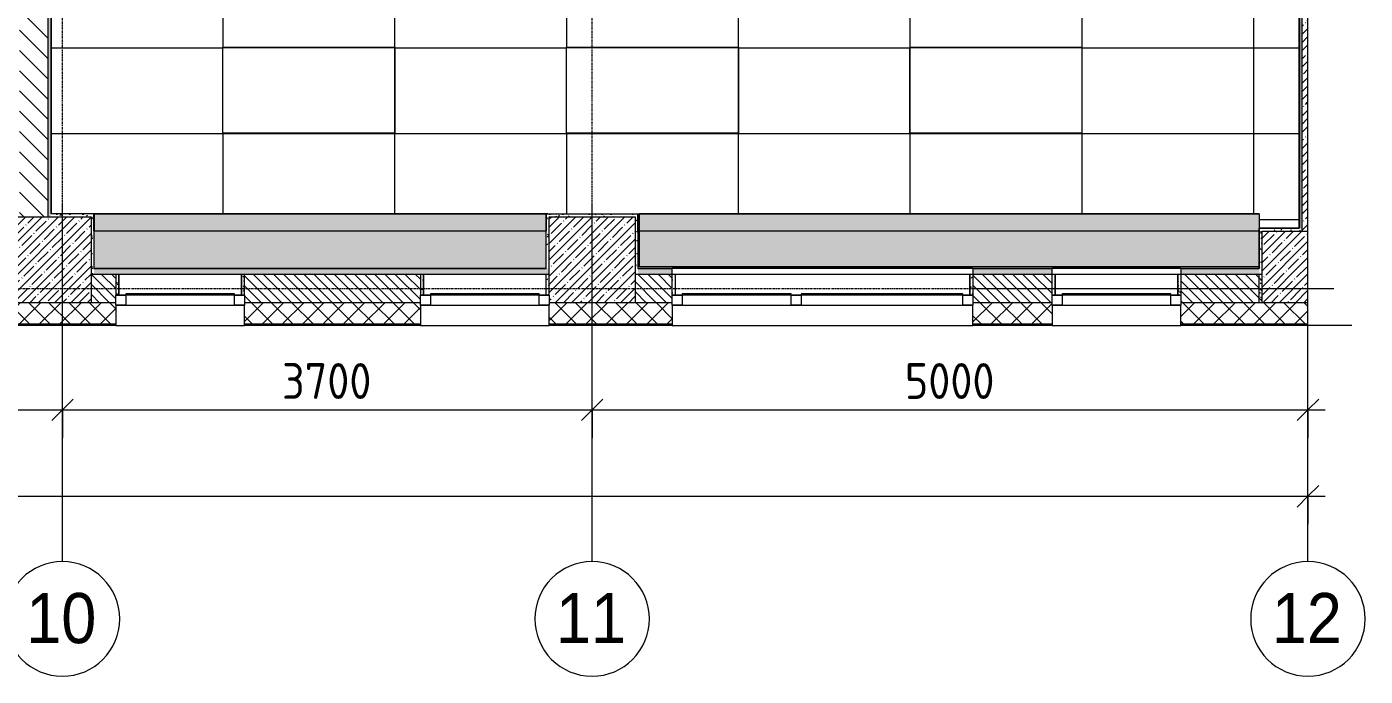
# Model space of a CAD drawing. Header units: millimetres. Extents: x -3902 to 188078, y -8553 to 29000.
# Drawn here: x 29361 to 38710, y -2706 to 1826 of the extents above; entities that cross this region are included whole.
import ezdxf

# ---------------------------------------------------------------- set-up
doc = ezdxf.new("R2010")
doc.units = ezdxf.units.MM
doc.linetypes.add('Осевая', pattern=[31.75, 6.35, -4.7625, 15.875, -4.7625])
for name, color, linetype, lineweight in [('A-ANNO-DIMS', 7, 'Continuous', 9), ('A-ANNO-DIMS-100', 7, 'Continuous', 9), ('A-CLNG-PATT', 7, 'Continuous', 9), ('A-DETL-GENF', 7, 'Continuous', 9), ('A-GLAZ', 7, 'Continuous', 9), ('A-GLAZ-1', 7, 'Continuous', 13), ('A-WALL', 7, 'Continuous', 9), ('I-WALL', 7, 'Continuous', 9), ('S-COLS', 7, 'Continuous', 9), ('Оси', 7, 'Continuous', 9), ('Оси-1', 7, 'Continuous', 20), ('Оси-2', 7, 'Осевая', 9)]:
    doc.layers.add(name, color=color, linetype=linetype, lineweight=lineweight)
for name, color, linetype, lineweight, true_color in [('A-ANNO-NOTE', 1, 'Continuous', 9, 0xff0000), ('A-CLNG-1', 7, 'Continuous', 9, 0xeaeaea), ('A-WALL-1', 7, 'Continuous', 9, 0x3c3c3c), ('A-WALL-2', 7, 'Continuous', 9, 0x535353), ('A-WALL-FNSH-1', 7, 'Continuous', 9, 0x3c3c3c), ('I-WALL-1', 7, 'Continuous', 9, 0x535353), ('S-COLS-1', 9, 'Continuous', 9, 0x808080), ('S-COLS-2', 7, 'Continuous', 9, 0x3c3c3c)]:
    doc.layers.add(name, color=color, linetype=linetype, lineweight=lineweight, true_color=true_color)
doc.layers.add('A-CLNG-PATT-1', color=7, linetype='Continuous', lineweight=9, transparency=1)
doc.styles.add('Arial', font='arial.ttf', dxfattribs={"width": 0.9, "height": 350})
doc.styles.add('ISOCPEUR', font='isocpeur.ttf', dxfattribs={"width": 0.9, "height": 250})
doc.dimstyles.new('ISO-2_5_0_9К_БОЛЬШОЙ', dxfattribs={"dimscale": 304.8, "dimtxt": 248.995294, "dimasz": 0.492126, "dimexe": 0.393701, "dimexo": 0.984252, "dimgap": 0, "dimtad": 1, "dimdec": 0, "dimrnd": 10, "dimzin": 0, "dimdsep": 46, "dimtxsty": 'ISOCPEUR', "dimblk1": 'OBLIQUE', "dimblk2": 'OBLIQUE', "dimsah": 1, "dimcen": 0.09, "dimdle": 0.393701, "dimazin": 0, "dimtfac": 1, "dimtdec": 4, "dimtix": 1, "dimtmove": 0, "dimatfit": 3, "dimfxl": 1, "dimtvp": 1, "dimtolj": 1, "dimtzin": 0, "dimarcsym": 2})
doc.dimstyles.new('ISO-2_5_0_9К_БОЛЬШОЙ_1', dxfattribs={"dimscale": 304.8, "dimtxt": 248.995294, "dimasz": 0.492126, "dimexe": 0.393701, "dimexo": 0.984252, "dimgap": 0, "dimtad": 1, "dimdec": 0, "dimrnd": 10, "dimzin": 0, "dimdsep": 46, "dimtxsty": 'ISOCPEUR', "dimblk1": 'OBLIQUE', "dimblk2": 'OBLIQUE', "dimsah": 1, "dimcen": 0.09, "dimdle": 0.393701, "dimazin": 0, "dimtfac": 1, "dimtdec": 4, "dimtix": 1, "dimtmove": 2, "dimatfit": 3, "dimfxl": 1, "dimtvp": 1, "dimtolj": 1, "dimtzin": 0, "dimarcsym": 2})
pattern_1 = [(0, (0, 0), (121.92, 30.48), [10.058, -81.382, 10.058, -81.382, -487.68]), (0, (0, 0), (121.92, 30.48), [-182.88, 10.058, -172.822, 10.058, -81.382, -213.36]), (0, (0, 0), (121.92, 30.48), [-457.2, 10.058, -50.902, 10.058, -142.342]), (120, (45.72, 15.24), (-87.356454, 90.345817), [10.058, -81.382, 10.058, -81.382, -487.68]), (120, (45.72, 15.24), (-87.356454, 90.345817), [-182.88, 10.058, -172.822, 10.058, -81.382, -213.36]), (120, (45.72, 15.24), (-87.356454, 90.345817), [-457.2, 10.058, -50.902, 10.058, -142.342]), (240, (60.96, 76.2), (-34.563546, -120.825817), [10.058, -81.382, 10.058, -81.382, -487.68]), (240, (60.96, 76.2), (-34.563546, -120.825817), [-182.88, 10.058, -172.822, 10.058, -81.382, -213.36]), (240, (60.96, 76.2), (-34.563546, -120.825817), [-457.2, 10.058, -50.902, 10.058, -142.342])]

# ---------------------------------------------------------------- blocks, each defined once
blk = doc.blocks.new('BSC_Колонна _Прямоугольная - 600х600-V2-Сводный план потолка 3 этажа в осях 1-12')
at = {"layer": 'S-COLS-1'}
h = blk.add_hatch(dxfattribs=at)
h.set_pattern_fill('FP_3', color=256, style=0, pattern_type=2)
h.set_pattern_definition([(45, (-29509.74, -200), (-57.02463, 57.02463), []), (45, (-29452.72, -200), (-57.02463, 57.02463), [100.806, -20.161, 3.353, -16.808])])
h.paths.add_polyline_path([(-300, -300), (300, -300), (300, 300), (-300, 300), (-300, -280.7)])
at = {"layer": 'S-COLS-2'}
for p, q in [((-300, 300), (300, 300)), ((-300, -248), (-300, 300)), ((300, 300), (300, -300)), ((300, -300), (-300, -300))]:
    blk.add_line(p, q, dxfattribs=at)
blk = doc.blocks.new('BSC_Колонна _Прямоугольная - 600х600-V7-Сводный план потолка 3 этажа в осях 1-12')
at = {"layer": 'S-COLS-1'}
h = blk.add_hatch(dxfattribs=at)
h.set_pattern_fill('FP_12', color=256, style=0, pattern_type=2)
h.set_pattern_definition([(45, (-33310, -200), (-57.02463, 57.02463), []), (45, (-33252.975, -200), (-57.02463, 57.02463), [100.806, -20.161, 3.353, -16.808])])
h.paths.add_polyline_path([(-300, -300), (300, -300), (300, 300), (-300, 300), (-300, -280.7)])
at = {"layer": 'S-COLS-2'}
for p, q in [((-300, 300), (300, 300)), ((-300, -248), (-300, 300)), ((300, 300), (300, -300)), ((300, -300), (-300, -300))]:
    blk.add_line(p, q, dxfattribs=at)
blk = doc.blocks.new('120_Окно_СКБ_2Ст - 120_Окно_СКБ_2Ст 2100х2400 _мал створка справа_-22446225-Сводный план потолка 3 этажа в осях 1-12')
at = {"layer": 'A-GLAZ'}
for p, q in [((1050, -57), (-1050, -57)), ((-1050, -127), (1050, -127))]:
    blk.add_line(p, q, dxfattribs=at)
at = {"layer": 'A-GLAZ-1'}
for p, q in [((-1050, -127), (-1050, -57)), ((-1050, -57), (-980, -57)), ((-980, -57), (-980, -127)), ((150, -127), (150, -57)), ((150, -57), (220, -57)), ((220, -57), (220, -127)), ((980, -127), (980, -57)), ((980, -57), (1050, -57)), ((1050, -57), (1050, -127)), ((-980, -127), (-1050, -127)), ((-980, -127), (-980, -137)), ((-980, -137), (150, -137)), ((-930, -137), (-930, -127)), ((100, -137), (100, -127)), ((220, -127), (150, -127)), ((150, -137), (150, -127)), ((220, -127), (220, -137)), ((220, -137), (980, -137)), ((270, -137), (270, -127)), ((930, -137), (930, -127)), ((1050, -127), (980, -127)), ((980, -137), (980, -127))]:
    blk.add_line(p, q, dxfattribs=at)
blk = doc.blocks.new('120_Окно_СКБ_1Ст - 120_Окно_СКБ_1Ст 900х2500_h_-22445987-Сводный план потолка 3 этажа в осях 1-12')
at = {"layer": 'A-GLAZ'}
for p, q in [((450, -57), (-450, -57)), ((-450, -127), (450, -127))]:
    blk.add_line(p, q, dxfattribs=at)
at = {"layer": 'A-GLAZ-1'}
for p, q in [((-450, -127), (-450, -57)), ((-450, -57), (-380, -57)), ((-380, -57), (-380, -127)), ((380, -127), (380, -57)), ((380, -57), (450, -57)), ((450, -57), (450, -127)), ((-380, -127), (-450, -127)), ((-380, -127), (-380, -137)), ((-380, -137), (380, -137)), ((-330, -137), (-330, -127)), ((330, -137), (330, -127)), ((450, -127), (380, -127)), ((380, -137), (380, -127))]:
    blk.add_line(p, q, dxfattribs=at)
blk = doc.blocks.new('BSC_Колонна _Прямоугольная - 500х500-V12-Сводный план потолка 3 этажа в осях 1-12')
at = {"layer": 'S-COLS-1'}
h = blk.add_hatch(dxfattribs=at)
h.set_pattern_fill('FP_18', color=256, style=0, pattern_type=2)
h.set_pattern_definition([(45, (-38240, -150), (-57.02463, 57.02463), []), (45, (-38182.975, -150), (-57.02463, 57.02463), [100.806, -20.161, 3.353, -16.808])])
h.paths.add_polyline_path([(-250, -250), (67.7, -250), (67.7, 250), (-250, 250), (-250, -230.7)])
at = {"layer": 'S-COLS-2'}
for p, q in [((-250, 250), (67.7, 250)), ((-250, -250), (-250, 250)), ((67.7, -250), (-250, -250))]:
    blk.add_line(p, q, dxfattribs=at)
blk = doc.blocks.new('DET_L_Линия разрыва - М100-30697000-Сводный план потолка 3 этажа в осях 1-12')
at = {"layer": 'A-DETL-GENF'}
blk.add_line((11772.5, 0), (0, 0), dxfattribs=at)
blk = doc.blocks.new('Ось сетки - D8-29747960-Сводный план потолка 3 этажа в осях 1-12')
at = {"layer": 'Оси-1'}
for start, end in [(360, 180), (180, 360)]:
    blk.add_arc((0, 0), 4, start, end, dxfattribs=at)
blk = doc.blocks.new('DIMBLOCK17-Сводный план потолка 3 этажа в осях 1-12')
at = {"layer": 'A-ANNO-DIMS-100'}
for p, q in [((110, -1644.5), (110, -1330.6)), ((38310, -1644.5), (38310, -1330.6)), ((-10, -1450.6), (38430, -1450.6)), ((110, -1450.6), (110, -1644.5)), ((38310, -1450.6), (38310, -1644.5))]:
    blk.add_line(p, q, dxfattribs=at)
at = {"layer": 'A-ANNO-DIMS-100', "lineweight": 20}
for p, q in [((110, -1450.6), (185, -1375.6)), ((38310, -1450.6), (38385, -1375.6)), ((110, -1450.6), (35, -1525.6)), ((38310, -1450.6), (38235, -1525.6))]:
    blk.add_line(p, q, dxfattribs=at)
at = {"layer": 'A-ANNO-DIMS-100', "color": 0, "insert": (20005.7, -1124), "char_height": 250, "width": 948.097, "attachment_point": 1, "line_spacing_factor": 1.149209, "style": 'ISOCPEUR'}
blk.add_mtext('38200', dxfattribs=at)
blk = doc.blocks.new('_Oblique')
at = {"color": 0, "linetype": 'ByBlock', "lineweight": -2}
blk.add_line((-0.5, -0.5), (0.5, 0.5), dxfattribs=at)
blk = doc.blocks.new('DIMBLOCK26-Сводный план потолка 3 этажа в осях 1-12')
at = {"layer": 'A-ANNO-DIMS-100'}
for p, q in [((25910, -1041.8), (25910, -727.8)), ((29610, -1041.8), (29610, -727.8)), ((25910, -847.8), (29610, -847.8)), ((25910, -847.8), (25910, -1041.8)), ((29610, -847.8), (29610, -1041.8))]:
    blk.add_line(p, q, dxfattribs=at)
at = {"layer": 'A-ANNO-DIMS-100', "lineweight": 20}
for p, q in [((25910, -847.8), (25985, -772.8)), ((29610, -847.8), (29685, -772.8)), ((25910, -847.8), (25835, -922.8)), ((29610, -847.8), (29535, -922.8))]:
    blk.add_line(p, q, dxfattribs=at)
at = {"layer": 'A-ANNO-DIMS-100', "color": 0, "insert": (27444, -521.2), "char_height": 250, "width": 758.478, "attachment_point": 1, "line_spacing_factor": 1.149209, "style": 'ISOCPEUR'}
blk.add_mtext('3700', dxfattribs=at)
blk = doc.blocks.new('DIMBLOCK27-Сводный план потолка 3 этажа в осях 1-12')
at = {"layer": 'A-ANNO-DIMS-100'}
for p, q in [((29610, -1041.8), (29610, -727.8)), ((33310, -1041.8), (33310, -727.8)), ((29610, -847.8), (33310, -847.8)), ((29610, -847.8), (29610, -1041.8)), ((33310, -847.8), (33310, -1041.8))]:
    blk.add_line(p, q, dxfattribs=at)
at = {"layer": 'A-ANNO-DIMS-100', "lineweight": 20}
for p, q in [((29610, -847.8), (29685, -772.8)), ((33310, -847.8), (33385, -772.8)), ((29610, -847.8), (29535, -922.8)), ((33310, -847.8), (33235, -922.8))]:
    blk.add_line(p, q, dxfattribs=at)
at = {"layer": 'A-ANNO-DIMS-100', "color": 0, "insert": (31144, -521.2), "char_height": 250, "width": 758.478, "attachment_point": 1, "line_spacing_factor": 1.149209, "style": 'ISOCPEUR'}
blk.add_mtext('3700', dxfattribs=at)
blk = doc.blocks.new('DIMBLOCK28-Сводный план потолка 3 этажа в осях 1-12')
at = {"layer": 'A-ANNO-DIMS-100'}
for p, q in [((33310, -1041.8), (33310, -727.8)), ((38310, -1041.8), (38310, -727.8)), ((33310, -847.8), (38430, -847.8)), ((33310, -847.8), (33310, -1041.8)), ((38310, -847.8), (38310, -1041.8))]:
    blk.add_line(p, q, dxfattribs=at)
at = {"layer": 'A-ANNO-DIMS-100', "lineweight": 20}
for p, q in [((33310, -847.8), (33385, -772.8)), ((38310, -847.8), (38385, -772.8)), ((33310, -847.8), (33235, -922.8)), ((38310, -847.8), (38235, -922.8))]:
    blk.add_line(p, q, dxfattribs=at)
at = {"layer": 'A-ANNO-DIMS-100', "color": 0, "insert": (35494, -521.2), "char_height": 250, "width": 758.478, "attachment_point": 1, "line_spacing_factor": 1.149209, "style": 'ISOCPEUR'}
blk.add_mtext('5000', dxfattribs=at)

msp = doc.modelspace()

# ---------------------------------------------------------------- hatches: boundary and pattern name
at = {"layer": 'A-CLNG-PATT'}
h = msp.add_hatch(dxfattribs=at)
h.set_pattern_fill('FP_33', color=256, style=0, pattern_type=2)
h.set_pattern_definition([(180, (29531.7, 6479.5), (-7e-14, -600), []), (270, (29531.7, 6479.5), (1200, 7e-14), [])])
h.paths.add_polyline_path([(38249, 421), (38249, 7049), (37182, 7050), (37182, 7672), (35985.5, 7672), (35985.5, 7679), (33631, 7679), (33631, 7279), (32989, 7279), (32989, 7679), (30460.7, 7679), (30460.7, 7199), (29531.7, 7199), (29531.7, 521), (37969, 520), (37970, 421), (38005.7, 421)])
h.paths.add_polyline_path([(36731.6, 1084.4), (35531.6, 1084.4), (35531.6, 1684.4), (36731.6, 1684.4)])
h.paths.add_polyline_path([(33724.5, 1084.4), (33131.6, 1084.4), (33131.6, 1684.4), (34331.6, 1684.4), (34331.6, 1084.4)])
h.paths.add_polyline_path([(30731.6, 1084.4), (30731.6, 1684.4), (31931.6, 1684.4), (31931.6, 1084.4), (31278.1, 1084.4)])
h.paths.add_polyline_path([(35531.6, 3484.4), (35531.6, 4084.4), (36731.6, 4084.4), (36731.6, 3484.4), (36170.9, 3484.4)])
h.paths.add_polyline_path([(33131.6, 3484.4), (33131.6, 4084.4), (34331.6, 4084.4), (34331.6, 3484.4), (33724.5, 3484.4)])
h.paths.add_polyline_path([(31278.1, 3484.4), (30731.6, 3484.4), (30731.6, 4084.4), (31931.6, 4084.4), (31931.6, 3484.4)])
h.paths.add_polyline_path([(36170.9, 5884.4), (35531.6, 5884.4), (35531.6, 6484.4), (36731.6, 6484.4), (36731.6, 5884.4)])
h.paths.add_polyline_path([(34331.6, 5884.4), (33131.6, 5884.4), (33131.6, 6484.4), (34331.6, 6484.4), (34331.6, 6217.1)])
h.paths.add_polyline_path([(31931.6, 5884.4), (30731.6, 5884.4), (30731.6, 6484.4), (31931.6, 6484.4), (31931.6, 6217.1)])
at = {"layer": 'A-CLNG-PATT-1'}
h = msp.add_hatch(color=256, dxfattribs=at)
h.paths.add_polyline_path([(31278.1, 141), (32990, 141), (32990, 520), (29829.7, 520), (29829.7, 141), (30055, 141)])
h.paths.add_polyline_path([(36170.9, 150), (37970, 150), (37970, 521), (33641, 521), (33641, 150), (33724.5, 150)])
at = {"layer": 'A-WALL'}
h = msp.add_hatch(dxfattribs=at)
h.set_pattern_fill('FP_7', color=256, style=0, pattern_type=2)
h.set_pattern_definition([(135, (0, 0), (-35.35534, -35.35534), [])])
h.paths.add_polyline_path([(37990, -100), (37990, 100), (37423, 100), (37423, -100)])
h.paths.add_polyline_path([(36523, -100), (36523, 100), (35970, 100), (35970, -100), (36170.9, -100)])
h.paths.add_polyline_path([(33610, -100), (33870, -100), (33870, 100), (33610, 100), (33610, -80.7)])
h.paths.add_polyline_path([(32110, -100), (32110, 100), (30882.8, 100), (30882.8, -100), (31278.1, -100)])
h.paths.add_polyline_path([(29809.7, -100), (29982.8, -100), (29982.8, 100), (29809.7, 100), (29809.7, -80.7)])
h.paths.add_polyline_path([(26409.7, -100), (26409.7, 100), (26160, 100), (26160, -100), (26385.4, -100)])
h.paths.add_polyline_path([(25560, -100), (25560, 100), (24810, 100), (24810, -100), (25162.2, -100)])
h.paths.add_polyline_path([(20710, -100), (20710, 100), (19360, 100), (19360, -100)])
h.paths.add_polyline_path([(22510, -100), (22710, -100), (22710, 100), (22510, 100), (22510, -80.7)])
h.paths.add_polyline_path([(21610, -100), (21910, -100), (21910, 100), (21610, 100), (21610, -80.7)])
h.paths.add_polyline_path([(16510, -100), (17260, -100), (17260, 100), (16510, 100), (16510, -48)])
h.paths.add_polyline_path([(15610, -100), (15610, 100), (14860, 100), (14860, -100)])
h.paths.add_polyline_path([(10359.7, -100), (11110, -100), (11110, 100), (10359.7, 100), (10359.7, -48)])
h.paths.add_polyline_path([(12010, -100), (12160, -100), (12160, 100), (12010, 100), (12010, -80.7)])
h.paths.add_polyline_path([(7660, -100), (7660, 100), (6830, 100), (6830, -100)])
h = msp.add_hatch(dxfattribs=at)
h.set_pattern_fill('FP_9', color=256, style=0, pattern_type=2)
h.set_pattern_definition([(45, (0, 0), (-70.71068, 70.71068), []), (135, (0, 0), (-70.71068, -70.71068), [])])
h.paths.add_polyline_path([(37990, -250), (38307.7, -250), (38307.7, -100), (37423, -100), (37423, -250)])
h.paths.add_polyline_path([(36523, -250), (36523, -100), (35970, -100), (35970, -250), (36170.9, -250)])
h.paths.add_polyline_path([(33610, -250), (33870, -250), (33870, -100), (33010, -100), (33010, -250)])
h.paths.add_polyline_path([(32110, -250), (32110, -100), (30882.8, -100), (30882.8, -250), (31278.1, -250)])
h.paths.add_polyline_path([(29809.7, -250), (29982.8, -250), (29982.8, -100), (29209.7, -100), (29209.7, -250)])
h.paths.add_polyline_path([(26385.4, -250), (26409.7, -250), (26409.7, -100), (24810, -100), (24810, -250), (25162.2, -250)])
h.paths.add_polyline_path([(22510, -250), (22710, -250), (22710, -100), (21610, -100), (21610, -250), (21910, -250)])
h.paths.add_polyline_path([(20710, -250), (20710, -100), (19360, -100), (19360, -250)])
h.paths.add_polyline_path([(15610, -250), (15610, -100), (14860, -100), (14860, -250)])
h.paths.add_polyline_path([(17260, -250), (17260, -100), (16510, -100), (16510, -250), (16599.9, -250)])
h.paths.add_polyline_path([(12760, -250), (12760, -100), (12010, -100), (12010, -250)])
h.paths.add_polyline_path([(10359.7, -250), (11110, -250), (11110, -100), (10359.7, -100), (10359.7, -118)])
h.paths.add_polyline_path([(8259.7, -250), (8259.7, -100), (6830, -100), (6830, -250)])
h.paths.add_polyline_path([(3144.9, -250), (3730, -250), (3730, -100), (-260, -100), (-260, -250), (1921.7, -250)])
at = {"layer": 'I-WALL'}
h = msp.add_hatch(dxfattribs=at)
h.set_pattern_fill('FP_10', color=256, style=0, pattern_type=2)
h.set_pattern_definition([(45, (0, 0), (-57.02463, 57.02463), []), (45, (57.025, 0), (-57.02463, 57.02463), [100.806, -20.161, 3.353, -16.808])])
h.paths.add_polyline_path([(38283.7, 400), (38307.7, 400), (38307.7, 7400), (38270, 7400), (38270, 400)])
h = msp.add_hatch(dxfattribs=at)
h.set_pattern_fill('FP_8', color=256, style=0, pattern_type=2)
h.set_pattern_definition([(135, (0, 0), (-70.71068, -70.71068), [])])
h.paths.add_polyline_path([(29344, 500), (29510.7, 500), (29510.7, 7300), (29310.7, 7300), (29310.7, 500)])
h = msp.add_hatch(dxfattribs=at)
h.set_pattern_fill('FP_30', color=256, style=0, pattern_type=2)
h.set_pattern_definition(pattern_1)
h.paths.add_polyline_path([(29530.7, 500), (29530.7, 7200), (29510.7, 7200), (29510.7, 500), (29517.4, 500)])
h = msp.add_hatch(dxfattribs=at)
h.set_pattern_fill('FP_30', color=256, style=0, pattern_type=2)
h.set_pattern_definition(pattern_1)
h.paths.add_polyline_path([(38270, 420), (38270, 7070), (38250, 7070), (38250, 420)])
h = msp.add_hatch(dxfattribs=at)
h.set_pattern_fill('FP_30', color=256, style=0, pattern_type=2)
h.set_pattern_definition(pattern_1)
h.paths.add_polyline_path([(29829.7, 500), (29829.7, 520), (29530.7, 520), (29530.7, 500), (29809.7, 500)])
h = msp.add_hatch(dxfattribs=at)
h.set_pattern_fill('FP_30', color=256, style=0, pattern_type=2)
h.set_pattern_definition(pattern_1)
h.paths.add_polyline_path([(29809.7, 100), (29829.7, 100), (29829.7, 500), (29809.7, 500)])
h = msp.add_hatch(dxfattribs=at)
h.set_pattern_fill('FP_30', color=256, style=0, pattern_type=2)
h.set_pattern_definition(pattern_1)
h.paths.add_polyline_path([(33010, 140), (33010, 520), (32990, 520), (32990, 140)])
h = msp.add_hatch(dxfattribs=at)
h.set_pattern_fill('FP_30', color=256, style=0, pattern_type=2)
h.set_pattern_definition(pattern_1)
h.paths.add_polyline_path([(33630, 500), (33630, 520), (33010, 520), (33010, 500), (33610, 500)])
h = msp.add_hatch(dxfattribs=at)
h.set_pattern_fill('FP_30', color=256, style=0, pattern_type=2)
h.set_pattern_definition(pattern_1)
h.paths.add_polyline_path([(33610, 100), (33630, 100), (33630, 500), (33610, 500)])
h = msp.add_hatch(dxfattribs=at)
h.set_pattern_fill('FP_30', color=256, style=0, pattern_type=2)
h.set_pattern_definition(pattern_1)
h.paths.add_polyline_path([(37990, -100), (37990, 420), (37970, 420), (37970, -100)])
h = msp.add_hatch(dxfattribs=at)
h.set_pattern_fill('FP_30', color=256, style=0, pattern_type=2)
h.set_pattern_definition(pattern_1)
h.paths.add_polyline_path([(38270, 400), (38270, 420), (37990, 420), (37990, 400), (38005.7, 400)])
h = msp.add_hatch(dxfattribs=at)
h.set_pattern_fill('FP_30', color=256, style=0, pattern_type=2)
h.set_pattern_definition(pattern_1)
h.paths.add_polyline_path([(33010, 100), (33010, 140), (29829.7, 140), (29829.7, 100), (32501.3, 100)])
h = msp.add_hatch(dxfattribs=at)
h.set_pattern_fill('FP_30', color=256, style=0, pattern_type=2)
h.set_pattern_definition(pattern_1)
h.paths.add_polyline_path([(30002.8, -48), (30002.8, 100), (29982.8, 100), (29982.8, -48)])
h = msp.add_hatch(dxfattribs=at)
h.set_pattern_fill('FP_30', color=256, style=0, pattern_type=2)
h.set_pattern_definition(pattern_1)
h.paths.add_polyline_path([(30882.8, -48), (30882.8, 100), (30862.8, 100), (30862.8, -48)])
h = msp.add_hatch(dxfattribs=at)
h.set_pattern_fill('FP_30', color=256, style=0, pattern_type=2)
h.set_pattern_definition(pattern_1)
h.paths.add_polyline_path([(32130, -48), (32130, 100), (32110, 100), (32110, -48)])
h = msp.add_hatch(dxfattribs=at)
h.set_pattern_fill('FP_30', color=256, style=0, pattern_type=2)
h.set_pattern_definition(pattern_1)
h.paths.add_polyline_path([(33010, -48), (33010, 100), (32990, 100), (32990, -48)])
h = msp.add_hatch(dxfattribs=at)
h.set_pattern_fill('FP_30', color=256, style=0, pattern_type=2)
h.set_pattern_definition(pattern_1)
h.paths.add_polyline_path([(37970, 100), (37970, 140), (37423, 140), (37423, 100)])
h.paths.add_polyline_path([(36170.9, 100), (36523, 100), (36523, 140), (35970, 140), (35970, 100)])
h.paths.add_polyline_path([(33630, 100), (33870, 100), (33870, 140), (33630, 140)])
h = msp.add_hatch(dxfattribs=at)
h.set_pattern_fill('FP_30', color=256, style=0, pattern_type=2)
h.set_pattern_definition(pattern_1)
h.paths.add_polyline_path([(33890, -48), (33890, 100), (33870, 100), (33870, -48)])
h = msp.add_hatch(dxfattribs=at)
h.set_pattern_fill('FP_30', color=256, style=0, pattern_type=2)
h.set_pattern_definition(pattern_1)
h.paths.add_polyline_path([(35970, -48), (35970, 100), (35950, 100), (35950, -48)])
h = msp.add_hatch(dxfattribs=at)
h.set_pattern_fill('FP_30', color=256, style=0, pattern_type=2)
h.set_pattern_definition(pattern_1)
h.paths.add_polyline_path([(36543, -48), (36543, 100), (36523, 100), (36523, -48)])
h = msp.add_hatch(dxfattribs=at)
h.set_pattern_fill('FP_30', color=256, style=0, pattern_type=2)
h.set_pattern_definition(pattern_1)
h.paths.add_polyline_path([(37423, -48), (37423, 100), (37403, 100), (37403, -48)])

# ---------------------------------------------------------------- linework, layer by layer
at = {"layer": 'A-ANNO-NOTE'}
for p, q in [((30730, 1082), (30730, 1682)), ((30730, 1682), (31930, 1682)), ((31930, 1682), (31930, 1082)), ((33130, 1082), (33130, 1682)), ((33130, 1682), (34330, 1682)), ((34330, 1682), (34330, 1082)), ((35530, 1082), (35530, 1682)), ((35530, 1682), (36730, 1682)), ((36730, 1682), (36730, 1082)), ((31930, 1082), (30730, 1082)), ((34330, 1082), (33130, 1082)), ((36730, 1082), (35530, 1082))]:
    msp.add_line(p, q, dxfattribs=at)
at = {"layer": 'A-CLNG-1'}
for p, q in [((29531.7, 7199), (29531.7, 1728.8)), ((30731.6, 1084.4), (30731.6, 1684.4)), ((30731.6, 1684.4), (31931.6, 1684.4)), ((31931.6, 1684.4), (31931.6, 1084.4)), ((33131.6, 1084.4), (33131.6, 1684.4)), ((33131.6, 1684.4), (34331.6, 1684.4)), ((34331.6, 1684.4), (34331.6, 1084.4)), ((35531.6, 1084.4), (35531.6, 1684.4)), ((35531.6, 1684.4), (36731.6, 1684.4)), ((36731.6, 1684.4), (36731.6, 1084.4)), ((31931.6, 1084.4), (30731.6, 1084.4)), ((34331.6, 1084.4), (33131.6, 1084.4)), ((36731.6, 1084.4), (35531.6, 1084.4)), ((33000, 521), (29532.7, 521)), ((29830.7, 521), (29830.7, 520)), ((29830.7, 520), (32989, 520)), ((32989, 520), (32989, 521)), ((33631, 521), (33631, 520)), ((33631, 520), (37969, 520)), ((37970, 521), (33641, 521)), ((33641, 150), (33641, 521)), ((37969, 520), (37969, 421)), ((37970, 521), (37970, 400)), ((37970, 421), (38249, 421)), ((37970, 150), (33641, 150))]:
    msp.add_line(p, q, dxfattribs=at)
at = {"layer": 'A-WALL'}
for p, q in [((38270, 400), (38270, 7400)), ((29530.7, 520), (29530.7, 7200)), ((38250, 7050), (38250, 420)), ((29829.7, 520), (29530.7, 520)), ((38250, 420), (37970, 420)), ((37970, 400), (37970, 140)), ((29809.7, 100), (29829.7, 100)), ((33610, 100), (33890, 100)), ((29982.8, -100), (29809.7, -100)), ((32110, -100), (30882.8, -100)), ((33870, -100), (33610, -100)), ((36523, -100), (35970, -100)), ((37970, -100), (37423, -100)), ((29982.8, -250), (29209.7, -250)), ((29982.8, -253), (29209.7, -253)), ((32110, -250), (30882.8, -250)), ((32110, -253), (30882.8, -253)), ((33870, -250), (33010, -250)), ((33870, -253), (33010, -253)), ((36523, -250), (35970, -250)), ((36523, -253), (35970, -253)), ((38307.7, -250), (37423, -250)), ((38307.7, -253), (37423, -253))]:
    msp.add_line(p, q, dxfattribs=at)
at = {"layer": 'A-WALL-1'}
for p, q in [((29510.7, 500), (29510.7, 7300)), ((32990, 520), (33630, 520)), ((29829.7, 400), (29829.7, 140)), ((32990, 140), (32990, 400)), ((33630, 400), (33630, 140)), ((29829.7, 140), (32990, 140)), ((29829.7, 100), (33010, 100)), ((29982.8, 100), (29982.8, -48)), ((30002.8, 100), (30002.8, -48)), ((30862.8, -48), (30862.8, 100)), ((30882.8, -48), (30882.8, 100)), ((32110, 100), (32110, -48)), ((32130, 100), (32130, -48)), ((32990, -48), (32990, 100)), ((33630, 140), (33870, 140)), ((33870, -48), (33870, 140)), ((33890, 100), (33890, -48)), ((35950, 100), (36543, 100)), ((35950, -48), (35950, 100)), ((35970, 140), (36523, 140)), ((35970, 140), (35970, -48)), ((36523, -48), (36523, 140)), ((36543, 100), (36543, -48)), ((37403, 100), (37990, 100)), ((37403, -48), (37403, 100)), ((37423, 140), (37970, 140)), ((37423, 140), (37423, -48)), ((37970, -100), (37970, 100)), ((29982.8, -118), (29982.8, -250)), ((30882.8, -250), (30882.8, -118)), ((32110, -118), (32110, -250)), ((33010, -250), (33010, -118)), ((33870, -118), (33870, -250)), ((35970, -250), (35970, -118)), ((36523, -118), (36523, -250)), ((37423, -250), (37423, -118)), ((37990, -100), (37970, -100))]:
    msp.add_line(p, q, dxfattribs=at)
at = {"layer": 'A-WALL-2'}
for p, q in [((29982.8, -258), (30882.8, -258)), ((32110, -258), (33010, -258)), ((33870, -258), (35970, -258)), ((36523, -258), (37423, -258))]:
    msp.add_line(p, q, dxfattribs=at)
at = {"layer": 'A-WALL-FNSH-1'}
for p, q in [((38249, 421), (38249, 7049)), ((29531.7, 1543.4), (29532.7, 1543.4)), ((29532.7, 1503.4), (29531.7, 1503.4)), ((29829.7, 400), (29829.7, 520)), ((29830.7, 520), (29830.7, 400)), ((32989, 400), (32989, 520)), ((32990, 520), (32990, 400)), ((33000, 521), (33631, 521)), ((33630, 400), (33630, 520)), ((33631, 520), (33631, 400)), ((29830.7, 400), (29829.7, 400)), ((32990, 400), (32989, 400)), ((33631, 400), (33630, 400)), ((37969, 141), (37969, 421)), ((37969, 421), (37970, 421)), ((29829.7, 141), (32990, 141)), ((30003.8, 100), (30003.8, -48)), ((30861.8, -48), (30861.8, 100)), ((32131, 100), (32131, -48)), ((32989, -48), (32989, 100)), ((33630, 141), (33870, 141)), ((33870, 141), (33870, 140)), ((33890, 100), (33891, 100)), ((33891, 100), (33891, -48)), ((35949, -48), (35949, 100)), ((35949, 100), (35950, 100)), ((35970, 140), (35970, 141)), ((35970, 141), (36523, 141)), ((36523, 141), (36523, 140)), ((36543, 100), (36544, 100)), ((36544, 100), (36544, -48)), ((37402, -48), (37402, 100)), ((37402, 100), (37403, 100)), ((37423, 140), (37423, 141)), ((37423, 141), (37969, 141)), ((29982.8, -258), (29209.7, -258)), ((29982.8, -250), (29982.8, -258)), ((30882.8, -258), (30882.8, -250)), ((32110, -258), (30882.8, -258)), ((32110, -250), (32110, -258)), ((33010, -258), (33010, -250)), ((33870, -258), (33010, -258)), ((33870, -250), (33870, -258)), ((35970, -258), (35970, -250)), ((36523, -258), (35970, -258)), ((36523, -250), (36523, -258)), ((37423, -258), (37423, -250)), ((38617.2, -258), (37423, -258))]:
    msp.add_line(p, q, dxfattribs=at)
at = {"layer": 'I-WALL-1'}
for p, q in [((29531.7, 1769.5), (29531.7, 521)), ((29532.7, 1769.5), (29531.7, 1769.5)), ((29532.7, 1728.8), (29531.7, 1728.8)), ((29532.7, 521), (29532.7, 1769.5)), ((29532.7, 1257.5), (29531.7, 1257.5)), ((29532.7, 1225.3), (29531.7, 1225.3)), ((29532.7, 1065.9), (29531.7, 1065.9)), ((29532.7, 1032.3), (29531.7, 1032.3)), ((29532.7, 521), (29531.7, 521)), ((32989, 400), (29830.7, 400)), ((37970, 400), (33631, 400)), ((35970, 141), (33870, 141)), ((35970, 140), (33870, 140)), ((33891, 100), (35949, 100)), ((37423, 141), (36523, 141)), ((37423, 140), (36523, 140)), ((36544, 100), (37402, 100))]:
    msp.add_line(p, q, dxfattribs=at)
at = {"layer": 'Оси'}
for p, q in [((29610, -1906.3), (29610, 593.7)), ((33310, -1906.3), (33310, 593.7)), ((38310, -1906.3), (38310, 593.7)), ((35990, 0), (38490, 0))]:
    msp.add_line(p, q, dxfattribs=at)
at = {"layer": 'Оси-2'}
for p, q in [((29610, 593.7), (29610, 24898.1)), ((33310, 593.7), (33310, 24898.1)), ((38310, 593.7), (38310, 21277.7)), ((-583.8, 0), (35990, 0))]:
    msp.add_line(p, q, dxfattribs=at)

# ---------------------------------------------------------------- block references
at = {"layer": 'A-DETL-GENF', "rotation": 90.00000000000031}
msp.add_blockref('DET_L_Линия разрыва - М100-30697000-Сводный план потолка 3 этажа в осях 1-12', (38307.7, -256.7), dxfattribs=at)
at = {"layer": 'A-GLAZ', "rotation": 180}
for name, p in [('120_Окно_СКБ_1Ст - 120_Окно_СКБ_1Ст 900х2500_h_-22445987-Сводный план потолка 3 этажа в осях 1-12', (30432.8, -175)), ('120_Окно_СКБ_1Ст - 120_Окно_СКБ_1Ст 900х2500_h_-22445987-Сводный план потолка 3 этажа в осях 1-12', (32560, -175)), ('120_Окно_СКБ_2Ст - 120_Окно_СКБ_2Ст 2100х2400 _мал створка справа_-22446225-Сводный план потолка 3 этажа в осях 1-12', (34920, -175)), ('120_Окно_СКБ_1Ст - 120_Окно_СКБ_1Ст 900х2500_h_-22445987-Сводный план потолка 3 этажа в осях 1-12', (36973, -175))]:
    msp.add_blockref(name, p, dxfattribs=at)
at = {"layer": 'S-COLS'}
for name, p in [('BSC_Колонна _Прямоугольная - 600х600-V2-Сводный план потолка 3 этажа в осях 1-12', (29509.7, 200)), ('BSC_Колонна _Прямоугольная - 600х600-V7-Сводный план потолка 3 этажа в осях 1-12', (33310, 200)), ('BSC_Колонна _Прямоугольная - 500х500-V12-Сводный план потолка 3 этажа в осях 1-12', (38240, 150))]:
    msp.add_blockref(name, p, dxfattribs=at)
at = {"layer": 'Оси-1', "xscale": 99.99999999999993, "yscale": 99.99999999999993, "zscale": 99.99999999999993}
for p in [(29610, -2306.3), (33310, -2306.3), (38310, -2306.3)]:
    msp.add_blockref('Ось сетки - D8-29747960-Сводный план потолка 3 этажа в осях 1-12', p, dxfattribs=at)

# ---------------------------------------------------------------- texts
at = {"layer": 'Оси', "char_height": 350, "width": 606.076, "attachment_point": 1, "style": 'Arial'}
for s, insert in [('10', (29357.4, -2125.6)), ('11', (33057.4, -2125.6)), ('12', (38057.4, -2125.6))]:
    msp.add_mtext(s, dxfattribs=dict(at, insert=insert))

# ---------------------------------------------------------------- dimensions: what is measured, and where the dimension line sits
at = {"layer": 'A-ANNO-DIMS'}
for base, p1, p2, override, picture, middle in [((29610, -847.8), (25910, -741.8), (29610, -741.8), {"dimpost": '<>', "dimfxl": 3700}, 'DIMBLOCK26-Сводный план потолка 3 этажа в осях 1-12', (27760, -722.8)), ((33310, -847.8), (29610, -741.8), (33310, -741.8), {"dimpost": '<>', "dimfxl": 3700}, 'DIMBLOCK27-Сводный план потолка 3 этажа в осях 1-12', (31460, -722.8)), ((38310, -847.8), (33310, -741.8), (38310, -741.8), {"dimpost": '<>', "dimfxl": 5000}, 'DIMBLOCK28-Сводный план потолка 3 этажа в осях 1-12', (35810, -722.8))]:
    dim = msp.add_linear_dim(base=base, p1=p1, p2=p2, dimstyle='ISO-2_5_0_9К_БОЛЬШОЙ', override=override, dxfattribs=at)
    dim.commit()
    dim.dimension.update_dxf_attribs({"geometry": picture, "text_midpoint": middle})
dim = msp.add_linear_dim(base=(38310, -1450.6), p1=(110, -1344.5), p2=(38310, -1344.5), dimstyle='ISO-2_5_0_9К_БОЛЬШОЙ_1', override={"dimpost": '<>', "dimfxl": 38199.999966}, dxfattribs=at)
dim.commit()
dim.dimension.update_dxf_attribs({"geometry": 'DIMBLOCK17-Сводный план потолка 3 этажа в осях 1-12', "text_midpoint": (20479.8, -1290.7), "dimtype": 160})

doc.saveas('drawing.dxf')
